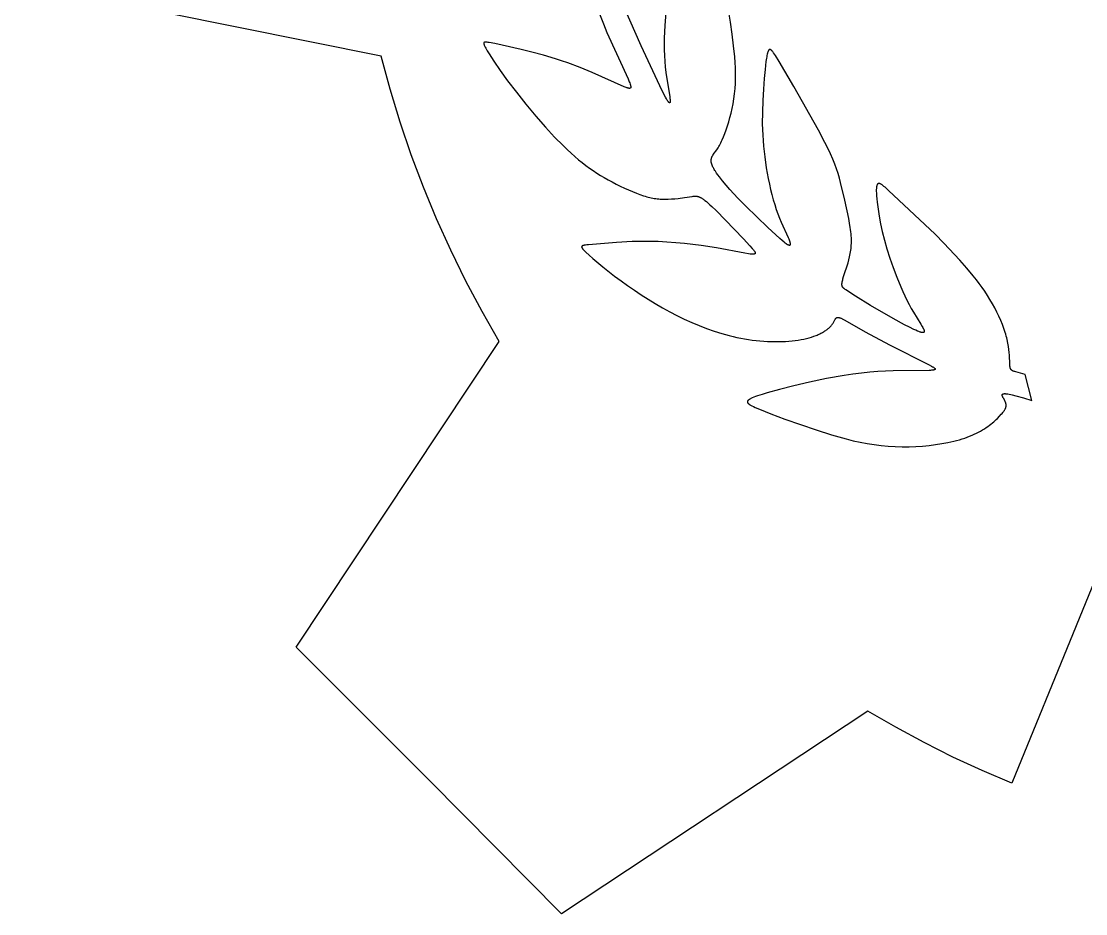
# Model space of a CAD drawing. Extents: x 8280 to 8757, y 218 to 430.
# Drawn here: x 8522.3 to 8612, y 217.9 to 293.1 of the extents above; entities that cross this region are included whole.
import ezdxf

# ---------------------------------------------------------------- set-up
doc = ezdxf.new("R2010")
doc.units = 0
doc.header["$MEASUREMENT"] = 0
doc.layers.add('MAKE2D$VISIBLE$CURVES', color=7, linetype='CONTINUOUS')

msp = doc.modelspace()

# ---------------------------------------------------------------- linework, layer by layer
at = {"layer": 'MAKE2D$VISIBLE$CURVES', "color": 7}
for points in [[(8627.457, 281.924), (8605.754, 228.905), (8603.256, 229.972), (8600.793, 231.114), (8598.364, 232.33), (8595.974, 233.619), (8593.623, 234.979), (8567.804, 217.914), (8556.627, 229.15), (8545.421, 240.356), (8562.548, 266.124), (8561.103, 268.639), (8559.741, 271.2), (8558.461, 273.802), (8557.267, 276.445), (8556.158, 279.125), (8555.135, 281.839), (8554.201, 284.585), (8553.356, 287.359), (8552.6, 290.159), (8522.26, 296.271)], [(8576.603, 293.823), (8576.516, 292.723), (8576.462, 291.681), (8576.452, 291.177), (8576.453, 290.683), (8576.468, 290.197), (8576.498, 289.716), (8576.543, 289.241), (8576.599, 288.777), (8576.926, 286.719), (8576.941, 286.597), (8576.952, 286.489), (8576.956, 286.441), (8576.958, 286.397), (8576.958, 286.377), (8576.959, 286.358), (8576.958, 286.34), (8576.957, 286.323), (8576.956, 286.307), (8576.956, 286.3), (8576.955, 286.293), (8576.954, 286.286), (8576.953, 286.279), (8576.951, 286.273), (8576.95, 286.268), (8576.949, 286.262), (8576.948, 286.259), (8576.947, 286.257), (8576.946, 286.254), (8576.945, 286.252), (8576.945, 286.25), (8576.944, 286.248), (8576.943, 286.245), (8576.942, 286.243), (8576.941, 286.241), (8576.94, 286.24), (8576.939, 286.238), (8576.938, 286.236), (8576.936, 286.234), (8576.935, 286.233), (8576.934, 286.232), (8576.933, 286.23), (8576.932, 286.229), (8576.93, 286.228), (8576.929, 286.227), (8576.928, 286.226), (8576.926, 286.225), (8576.925, 286.224), (8576.923, 286.223), (8576.922, 286.222), (8576.92, 286.222), (8576.919, 286.221), (8576.917, 286.221), (8576.915, 286.221), (8576.914, 286.221), (8576.912, 286.221), (8576.91, 286.221), (8576.909, 286.221), (8576.907, 286.221), (8576.905, 286.221), (8576.903, 286.221), (8576.901, 286.222), (8576.899, 286.222), (8576.897, 286.223), (8576.895, 286.224), (8576.893, 286.225), (8576.891, 286.226), (8576.889, 286.227), (8576.887, 286.228), (8576.885, 286.229), (8576.882, 286.23), (8576.88, 286.232), (8576.878, 286.233), (8576.875, 286.235), (8576.873, 286.237), (8576.871, 286.239), (8576.866, 286.243), (8576.86, 286.247), (8576.855, 286.252), (8576.85, 286.257), (8576.844, 286.263), (8576.838, 286.269), (8576.832, 286.275), (8576.826, 286.282), (8576.814, 286.297), (8576.8, 286.314), (8576.786, 286.332), (8576.772, 286.352), (8576.756, 286.374), (8576.723, 286.424), (8576.687, 286.481), (8576.648, 286.546), (8576.561, 286.699), (8576.345, 287.107), (8576.071, 287.66), (8574.512, 291.032), (8572.704, 295.116)], [(8570.941, 293.848), (8571.324, 292.868), (8571.626, 292.134), (8573.405, 288.242), (8573.507, 287.996), (8573.547, 287.894), (8573.579, 287.804), (8573.592, 287.763), (8573.603, 287.726), (8573.613, 287.691), (8573.621, 287.659), (8573.624, 287.644), (8573.627, 287.629), (8573.63, 287.616), (8573.632, 287.602), (8573.634, 287.59), (8573.635, 287.578), (8573.636, 287.566), (8573.637, 287.556), (8573.637, 287.55), (8573.637, 287.545), (8573.637, 287.54), (8573.636, 287.536), (8573.636, 287.531), (8573.636, 287.526), (8573.635, 287.522), (8573.635, 287.518), (8573.634, 287.514), (8573.633, 287.51), (8573.632, 287.506), (8573.631, 287.502), (8573.63, 287.498), (8573.629, 287.495), (8573.629, 287.493), (8573.628, 287.492), (8573.627, 287.49), (8573.627, 287.488), (8573.626, 287.487), (8573.625, 287.485), (8573.625, 287.484), (8573.624, 287.482), (8573.623, 287.481), (8573.622, 287.479), (8573.621, 287.478), (8573.621, 287.476), (8573.62, 287.475), (8573.619, 287.474), (8573.618, 287.472), (8573.617, 287.471), (8573.616, 287.47), (8573.615, 287.469), (8573.614, 287.468), (8573.613, 287.466), (8573.612, 287.465), (8573.611, 287.464), (8573.61, 287.463), (8573.609, 287.462), (8573.607, 287.461), (8573.606, 287.46), (8573.605, 287.459), (8573.604, 287.458), (8573.603, 287.457), (8573.601, 287.456), (8573.6, 287.455), (8573.599, 287.454), (8573.598, 287.453), (8573.596, 287.453), (8573.595, 287.452), (8573.593, 287.451), (8573.592, 287.45), (8573.591, 287.45), (8573.589, 287.449), (8573.588, 287.448), (8573.586, 287.448), (8573.585, 287.447), (8573.582, 287.446), (8573.579, 287.445), (8573.575, 287.444), (8573.572, 287.443), (8573.569, 287.442), (8573.565, 287.441), (8573.562, 287.441), (8573.558, 287.44), (8573.554, 287.439), (8573.55, 287.439), (8573.547, 287.439), (8573.543, 287.438), (8573.539, 287.438), (8573.534, 287.438), (8573.53, 287.438), (8573.522, 287.438), (8573.513, 287.438), (8573.504, 287.439), (8573.494, 287.44), (8573.484, 287.441), (8573.474, 287.443), (8573.463, 287.445), (8573.452, 287.447), (8573.441, 287.449), (8573.417, 287.455), (8573.391, 287.462), (8573.364, 287.47), (8573.335, 287.479), (8573.305, 287.489), (8573.238, 287.514), (8573.163, 287.543), (8573.081, 287.578), (8570.384, 288.78), (8569.377, 289.194), (8568.33, 289.588), (8567.807, 289.768), (8567.289, 289.936), (8566.275, 290.236), (8565.303, 290.497), (8564.388, 290.723), (8562.799, 291.087), (8562.176, 291.215), (8561.702, 291.301), (8561.61, 291.315), (8561.529, 291.325), (8561.492, 291.329), (8561.458, 291.331), (8561.427, 291.333), (8561.412, 291.333), (8561.398, 291.333), (8561.384, 291.333), (8561.371, 291.333), (8561.359, 291.332), (8561.353, 291.331), (8561.347, 291.33), (8561.342, 291.33), (8561.336, 291.329), (8561.331, 291.328), (8561.326, 291.327), (8561.321, 291.326), (8561.316, 291.324), (8561.312, 291.323), (8561.307, 291.322), (8561.303, 291.32), (8561.299, 291.319), (8561.295, 291.317), (8561.293, 291.316), (8561.291, 291.315), (8561.289, 291.314), (8561.287, 291.313), (8561.285, 291.312), (8561.284, 291.311), (8561.282, 291.31), (8561.28, 291.309), (8561.279, 291.308), (8561.277, 291.307), (8561.275, 291.306), (8561.274, 291.305), (8561.272, 291.304), (8561.271, 291.302), (8561.269, 291.301), (8561.268, 291.3), (8561.267, 291.299), (8561.265, 291.297), (8561.264, 291.296), (8561.263, 291.295), (8561.262, 291.293), (8561.261, 291.292), (8561.259, 291.29), (8561.258, 291.289), (8561.257, 291.287), (8561.256, 291.286), (8561.255, 291.284), (8561.254, 291.283), (8561.253, 291.281), (8561.253, 291.28), (8561.252, 291.278), (8561.251, 291.276), (8561.25, 291.275), (8561.249, 291.273), (8561.249, 291.271), (8561.248, 291.269), (8561.248, 291.267), (8561.247, 291.266), (8561.246, 291.264), (8561.246, 291.262), (8561.245, 291.26), (8561.245, 291.258), (8561.245, 291.256), (8561.244, 291.254), (8561.244, 291.252), (8561.244, 291.25), (8561.243, 291.247), (8561.243, 291.245), (8561.243, 291.241), (8561.243, 291.236), (8561.243, 291.232), (8561.243, 291.227), (8561.243, 291.222), (8561.244, 291.217), (8561.244, 291.212), (8561.245, 291.207), (8561.246, 291.201), (8561.247, 291.196), (8561.248, 291.19), (8561.249, 291.184), (8561.25, 291.178), (8561.253, 291.166), (8561.257, 291.153), (8561.261, 291.14), (8561.266, 291.126), (8561.272, 291.112), (8561.278, 291.097), (8561.291, 291.065), (8561.307, 291.031), (8561.324, 290.994), (8561.366, 290.913), (8561.416, 290.822), (8561.539, 290.606), (8561.694, 290.349), (8562.095, 289.72), (8562.616, 288.956), (8563.252, 288.077), (8563.993, 287.109), (8564.802, 286.099), (8565.636, 285.101), (8566.452, 284.168), (8567.216, 283.34), (8567.928, 282.617), (8568.268, 282.29), (8568.598, 281.985), (8568.92, 281.7), (8569.235, 281.432), (8569.544, 281.181), (8569.85, 280.944), (8570.153, 280.721), (8570.458, 280.508), (8570.765, 280.305), (8571.076, 280.11), (8571.395, 279.92), (8571.722, 279.735), (8572.06, 279.552), (8572.405, 279.374), (8572.753, 279.201), (8573.101, 279.037), (8573.445, 278.882), (8573.78, 278.738), (8574.104, 278.608), (8574.412, 278.492), (8574.701, 278.393), (8574.84, 278.35), (8574.975, 278.31), (8575.107, 278.275), (8575.237, 278.243), (8575.365, 278.214), (8575.492, 278.189), (8575.618, 278.168), (8575.743, 278.15), (8575.869, 278.135), (8575.995, 278.123), (8576.123, 278.113), (8576.252, 278.107), (8576.383, 278.104), (8576.517, 278.103), (8576.793, 278.109), (8577.076, 278.124), (8577.362, 278.145), (8577.644, 278.173), (8578.176, 278.238), (8578.818, 278.337), (8578.904, 278.349), (8578.945, 278.353), (8578.986, 278.357), (8579.026, 278.359), (8579.046, 278.36), (8579.066, 278.36), (8579.086, 278.36), (8579.105, 278.36), (8579.125, 278.359), (8579.144, 278.358), (8579.164, 278.356), (8579.184, 278.354), (8579.204, 278.351), (8579.223, 278.348), (8579.243, 278.345), (8579.263, 278.34), (8579.283, 278.336), (8579.304, 278.331), (8579.324, 278.325), (8579.345, 278.319), (8579.366, 278.312), (8579.387, 278.304), (8579.408, 278.296), (8579.43, 278.287), (8579.452, 278.278), (8579.474, 278.267), (8579.497, 278.257), (8579.52, 278.245), (8579.544, 278.233), (8579.567, 278.22), (8579.616, 278.191), (8579.667, 278.159), (8579.72, 278.125), (8579.774, 278.086), (8579.832, 278.044), (8579.891, 277.998), (8580.019, 277.895), (8580.158, 277.775), (8580.31, 277.638), (8580.474, 277.486), (8580.831, 277.141), (8583.133, 274.758), (8583.679, 274.182), (8583.877, 273.963), (8583.955, 273.87), (8583.989, 273.827), (8584.019, 273.787), (8584.046, 273.75), (8584.058, 273.732), (8584.069, 273.715), (8584.079, 273.698), (8584.089, 273.682), (8584.097, 273.667), (8584.101, 273.66), (8584.104, 273.652), (8584.108, 273.645), (8584.111, 273.638), (8584.114, 273.631), (8584.116, 273.624), (8584.119, 273.618), (8584.121, 273.611), (8584.123, 273.605), (8584.124, 273.599), (8584.126, 273.593), (8584.126, 273.59), (8584.127, 273.587), (8584.127, 273.584), (8584.128, 273.582), (8584.128, 273.579), (8584.128, 273.576), (8584.129, 273.573), (8584.129, 273.571), (8584.129, 273.568), (8584.129, 273.565), (8584.129, 273.563), (8584.129, 273.56), (8584.129, 273.558), (8584.129, 273.555), (8584.128, 273.553), (8584.128, 273.55), (8584.128, 273.548), (8584.127, 273.546), (8584.127, 273.543), (8584.126, 273.541), (8584.126, 273.539), (8584.125, 273.537), (8584.124, 273.534), (8584.123, 273.532), (8584.122, 273.53), (8584.121, 273.528), (8584.12, 273.526), (8584.119, 273.524), (8584.118, 273.522), (8584.117, 273.52), (8584.116, 273.518), (8584.114, 273.516), (8584.113, 273.515), (8584.112, 273.513), (8584.11, 273.511), (8584.108, 273.509), (8584.107, 273.508), (8584.105, 273.506), (8584.103, 273.504), (8584.101, 273.503), (8584.1, 273.501), (8584.098, 273.5), (8584.096, 273.498), (8584.093, 273.497), (8584.091, 273.495), (8584.089, 273.494), (8584.087, 273.493), (8584.084, 273.491), (8584.082, 273.49), (8584.079, 273.489), (8584.077, 273.487), (8584.074, 273.486), (8584.072, 273.485), (8584.069, 273.484), (8584.066, 273.483), (8584.063, 273.482), (8584.057, 273.48), (8584.051, 273.478), (8584.044, 273.476), (8584.038, 273.474), (8584.031, 273.473), (8584.023, 273.471), (8584.016, 273.47), (8584.008, 273.469), (8584, 273.468), (8583.983, 273.466), (8583.964, 273.465), (8583.945, 273.464), (8583.925, 273.464), (8583.903, 273.464), (8583.881, 273.464), (8583.857, 273.465), (8583.807, 273.469), (8583.753, 273.474), (8583.694, 273.48), (8583.565, 273.498), (8583.259, 273.55), (8580.873, 274.004), (8579.582, 274.199), (8578.165, 274.367), (8577.429, 274.435), (8576.683, 274.489), (8575.936, 274.527), (8575.195, 274.547), (8574.467, 274.547), (8573.76, 274.53), (8572.441, 274.462), (8570.075, 274.263), (8569.935, 274.25), (8569.815, 274.236), (8569.762, 274.228), (8569.714, 274.22), (8569.692, 274.216), (8569.671, 274.211), (8569.651, 274.206), (8569.632, 274.201), (8569.615, 274.196), (8569.607, 274.194), (8569.599, 274.191), (8569.591, 274.188), (8569.584, 274.185), (8569.576, 274.182), (8569.57, 274.179), (8569.563, 274.176), (8569.557, 274.173), (8569.551, 274.17), (8569.545, 274.167), (8569.543, 274.165), (8569.54, 274.163), (8569.537, 274.161), (8569.535, 274.16), (8569.532, 274.158), (8569.53, 274.156), (8569.528, 274.154), (8569.526, 274.152), (8569.523, 274.151), (8569.521, 274.149), (8569.519, 274.147), (8569.518, 274.145), (8569.516, 274.143), (8569.514, 274.141), (8569.512, 274.139), (8569.511, 274.137), (8569.509, 274.135), (8569.508, 274.133), (8569.506, 274.131), (8569.505, 274.129), (8569.504, 274.126), (8569.503, 274.124), (8569.502, 274.122), (8569.501, 274.12), (8569.5, 274.118), (8569.499, 274.115), (8569.498, 274.113), (8569.497, 274.111), (8569.497, 274.108), (8569.496, 274.106), (8569.496, 274.104), (8569.495, 274.101), (8569.495, 274.099), (8569.494, 274.096), (8569.494, 274.094), (8569.494, 274.091), (8569.494, 274.088), (8569.494, 274.086), (8569.494, 274.083), (8569.494, 274.08), (8569.495, 274.078), (8569.495, 274.075), (8569.495, 274.072), (8569.496, 274.069), (8569.496, 274.067), (8569.497, 274.064), (8569.498, 274.061), (8569.498, 274.058), (8569.499, 274.055), (8569.5, 274.052), (8569.501, 274.049), (8569.502, 274.046), (8569.504, 274.04), (8569.507, 274.033), (8569.51, 274.027), (8569.513, 274.02), (8569.516, 274.013), (8569.52, 274.006), (8569.524, 273.999), (8569.529, 273.992), (8569.533, 273.985), (8569.538, 273.977), (8569.549, 273.962), (8569.561, 273.946), (8569.574, 273.929), (8569.588, 273.911), (8569.62, 273.874), (8569.657, 273.835), (8569.698, 273.792), (8569.744, 273.746), (8569.85, 273.644), (8570.115, 273.401), (8570.447, 273.11), (8571.276, 272.418), (8572.272, 271.633), (8572.813, 271.227), (8573.372, 270.823), (8573.942, 270.427), (8574.521, 270.042), (8575.109, 269.669), (8575.704, 269.308), (8576.306, 268.961), (8576.915, 268.628), (8577.529, 268.311), (8578.148, 268.01), (8578.771, 267.726), (8579.398, 267.461), (8580.028, 267.216), (8580.663, 266.992), (8581.3, 266.791), (8581.62, 266.7), (8581.941, 266.614), (8582.262, 266.535), (8582.584, 266.462), (8582.907, 266.396), (8583.23, 266.336), (8583.554, 266.284), (8583.878, 266.239), (8584.201, 266.2), (8584.522, 266.168), (8584.841, 266.143), (8585.157, 266.124), (8585.47, 266.111), (8585.778, 266.105), (8586.081, 266.106), (8586.378, 266.112), (8586.668, 266.124), (8586.951, 266.143), (8587.226, 266.167), (8587.493, 266.198), (8587.75, 266.233), (8587.997, 266.275), (8588.233, 266.322), (8588.458, 266.374), (8588.672, 266.431), (8588.876, 266.492), (8589.069, 266.557), (8589.251, 266.626), (8589.338, 266.661), (8589.423, 266.697), (8589.505, 266.734), (8589.584, 266.771), (8589.66, 266.809), (8589.734, 266.847), (8589.805, 266.886), (8589.874, 266.925), (8589.94, 266.965), (8590.003, 267.005), (8590.064, 267.045), (8590.122, 267.085), (8590.178, 267.125), (8590.231, 267.165), (8590.281, 267.206), (8590.329, 267.246), (8590.374, 267.286), (8590.417, 267.326), (8590.457, 267.366), (8590.494, 267.405), (8590.529, 267.445), (8590.561, 267.484), (8590.592, 267.522), (8590.62, 267.56), (8590.646, 267.597), (8590.67, 267.634), (8590.693, 267.67), (8590.714, 267.705), (8590.752, 267.773), (8590.846, 267.951), (8590.86, 267.976), (8590.874, 268), (8590.881, 268.011), (8590.888, 268.022), (8590.895, 268.032), (8590.902, 268.043), (8590.91, 268.052), (8590.917, 268.062), (8590.925, 268.07), (8590.929, 268.075), (8590.933, 268.079), (8590.937, 268.083), (8590.941, 268.087), (8590.945, 268.091), (8590.949, 268.094), (8590.953, 268.098), (8590.957, 268.101), (8590.962, 268.105), (8590.966, 268.108), (8590.97, 268.111), (8590.975, 268.114), (8590.979, 268.117), (8590.984, 268.119), (8590.989, 268.122), (8590.993, 268.125), (8590.998, 268.127), (8591.003, 268.129), (8591.008, 268.131), (8591.013, 268.133), (8591.018, 268.135), (8591.024, 268.137), (8591.029, 268.138), (8591.035, 268.14), (8591.04, 268.141), (8591.046, 268.142), (8591.051, 268.143), (8591.057, 268.144), (8591.063, 268.145), (8591.069, 268.145), (8591.075, 268.146), (8591.082, 268.146), (8591.088, 268.146), (8591.095, 268.146), (8591.101, 268.146), (8591.108, 268.146), (8591.115, 268.146), (8591.122, 268.145), (8591.129, 268.144), (8591.136, 268.144), (8591.144, 268.143), (8591.151, 268.141), (8591.167, 268.139), (8591.183, 268.135), (8591.199, 268.131), (8591.216, 268.127), (8591.234, 268.122), (8591.252, 268.116), (8591.271, 268.109), (8591.291, 268.102), (8591.331, 268.087), (8591.374, 268.069), (8591.419, 268.049), (8591.467, 268.027), (8591.57, 267.976), (8591.682, 267.916), (8593.386, 266.941), (8595.447, 265.84), (8598.788, 264.148), (8598.989, 264.038), (8599.071, 263.99), (8599.107, 263.968), (8599.14, 263.947), (8599.17, 263.927), (8599.196, 263.908), (8599.209, 263.898), (8599.22, 263.889), (8599.231, 263.881), (8599.24, 263.872), (8599.25, 263.864), (8599.258, 263.856), (8599.262, 263.852), (8599.265, 263.848), (8599.269, 263.845), (8599.272, 263.841), (8599.275, 263.837), (8599.278, 263.833), (8599.281, 263.83), (8599.283, 263.826), (8599.286, 263.823), (8599.288, 263.82), (8599.289, 263.818), (8599.29, 263.816), (8599.291, 263.814), (8599.291, 263.813), (8599.292, 263.811), (8599.293, 263.81), (8599.294, 263.808), (8599.294, 263.806), (8599.295, 263.805), (8599.296, 263.803), (8599.296, 263.802), (8599.297, 263.8), (8599.297, 263.799), (8599.297, 263.797), (8599.298, 263.796), (8599.298, 263.794), (8599.298, 263.793), (8599.298, 263.791), (8599.298, 263.79), (8599.298, 263.788), (8599.298, 263.787), (8599.298, 263.785), (8599.298, 263.784), (8599.298, 263.782), (8599.298, 263.781), (8599.298, 263.78), (8599.298, 263.778), (8599.297, 263.777), (8599.297, 263.776), (8599.296, 263.774), (8599.296, 263.773), (8599.295, 263.772), (8599.295, 263.77), (8599.294, 263.769), (8599.294, 263.768), (8599.293, 263.767), (8599.292, 263.765), (8599.291, 263.764), (8599.29, 263.763), (8599.29, 263.762), (8599.289, 263.76), (8599.288, 263.759), (8599.287, 263.758), (8599.285, 263.757), (8599.284, 263.756), (8599.283, 263.755), (8599.282, 263.753), (8599.28, 263.752), (8599.279, 263.751), (8599.278, 263.75), (8599.276, 263.749), (8599.275, 263.748), (8599.273, 263.747), (8599.272, 263.746), (8599.27, 263.745), (8599.268, 263.744), (8599.265, 263.742), (8599.261, 263.739), (8599.257, 263.738), (8599.253, 263.736), (8599.248, 263.734), (8599.244, 263.732), (8599.239, 263.73), (8599.234, 263.728), (8599.229, 263.726), (8599.223, 263.725), (8599.212, 263.721), (8599.2, 263.718), (8599.187, 263.715), (8599.173, 263.712), (8599.158, 263.709), (8599.143, 263.707), (8599.109, 263.702), (8599.072, 263.698), (8599.032, 263.694), (8598.988, 263.69), (8598.89, 263.684), (8598.779, 263.68), (8595.746, 263.645), (8594.463, 263.58), (8593.777, 263.526), (8593.07, 263.454), (8592.347, 263.362), (8591.613, 263.252), (8590.142, 262.991), (8588.709, 262.695), (8587.366, 262.385), (8586.161, 262.082), (8585.135, 261.796), (8584.7, 261.662), (8584.324, 261.536), (8584.159, 261.475), (8584.01, 261.417), (8583.879, 261.361), (8583.819, 261.333), (8583.765, 261.307), (8583.714, 261.281), (8583.668, 261.255), (8583.647, 261.243), (8583.627, 261.23), (8583.608, 261.218), (8583.591, 261.206), (8583.574, 261.194), (8583.558, 261.182), (8583.551, 261.176), (8583.544, 261.17), (8583.537, 261.164), (8583.531, 261.158), (8583.525, 261.152), (8583.519, 261.146), (8583.513, 261.14), (8583.508, 261.134), (8583.503, 261.128), (8583.499, 261.122), (8583.494, 261.116), (8583.49, 261.11), (8583.486, 261.104), (8583.484, 261.101), (8583.483, 261.099), (8583.481, 261.096), (8583.479, 261.093), (8583.478, 261.09), (8583.476, 261.087), (8583.475, 261.084), (8583.474, 261.081), (8583.473, 261.078), (8583.471, 261.075), (8583.47, 261.072), (8583.469, 261.069), (8583.468, 261.066), (8583.468, 261.063), (8583.467, 261.06), (8583.466, 261.057), (8583.466, 261.054), (8583.465, 261.051), (8583.464, 261.048), (8583.464, 261.046), (8583.464, 261.043), (8583.463, 261.04), (8583.463, 261.037), (8583.463, 261.034), (8583.463, 261.031), (8583.463, 261.028), (8583.463, 261.025), (8583.463, 261.022), (8583.464, 261.019), (8583.464, 261.016), (8583.464, 261.013), (8583.465, 261.01), (8583.465, 261.007), (8583.466, 261.004), (8583.467, 261.001), (8583.468, 260.998), (8583.468, 260.995), (8583.469, 260.992), (8583.47, 260.989), (8583.471, 260.986), (8583.472, 260.983), (8583.474, 260.98), (8583.475, 260.977), (8583.476, 260.974), (8583.478, 260.971), (8583.479, 260.968), (8583.481, 260.965), (8583.483, 260.961), (8583.486, 260.955), (8583.49, 260.949), (8583.494, 260.943), (8583.499, 260.937), (8583.503, 260.931), (8583.508, 260.924), (8583.514, 260.918), (8583.519, 260.912), (8583.525, 260.905), (8583.532, 260.899), (8583.538, 260.892), (8583.545, 260.886), (8583.552, 260.879), (8583.567, 260.866), (8583.584, 260.853), (8583.601, 260.84), (8583.62, 260.826), (8583.64, 260.812), (8583.661, 260.798), (8583.684, 260.784), (8583.733, 260.755), (8583.786, 260.725), (8583.845, 260.694), (8583.976, 260.629), (8584.128, 260.56), (8584.492, 260.404), (8585.446, 260.025), (8586.627, 259.582), (8589.267, 258.661), (8590.549, 258.254), (8591.169, 258.073), (8591.778, 257.908), (8592.379, 257.76), (8592.974, 257.629), (8593.566, 257.517), (8594.157, 257.425), (8594.749, 257.353), (8595.341, 257.301), (8595.931, 257.268), (8596.517, 257.253), (8597.098, 257.256), (8597.672, 257.276), (8598.237, 257.312), (8598.792, 257.364), (8599.334, 257.43), (8599.862, 257.511), (8600.372, 257.607), (8600.621, 257.66), (8600.864, 257.717), (8601.102, 257.777), (8601.334, 257.841), (8601.56, 257.909), (8601.78, 257.98), (8601.994, 258.054), (8602.2, 258.132), (8602.4, 258.213), (8602.592, 258.298), (8602.776, 258.386), (8602.953, 258.477), (8603.123, 258.57), (8603.285, 258.666), (8603.44, 258.763), (8603.589, 258.862), (8603.73, 258.961), (8603.864, 259.061), (8603.992, 259.16), (8604.114, 259.259), (8604.229, 259.358), (8604.338, 259.454), (8604.441, 259.549), (8604.537, 259.642), (8604.714, 259.819), (8604.867, 259.982), (8604.936, 260.059), (8604.998, 260.134), (8605.027, 260.17), (8605.054, 260.206), (8605.08, 260.242), (8605.104, 260.276), (8605.127, 260.311), (8605.148, 260.345), (8605.168, 260.379), (8605.186, 260.412), (8605.194, 260.429), (8605.202, 260.445), (8605.21, 260.462), (8605.217, 260.478), (8605.224, 260.494), (8605.23, 260.511), (8605.236, 260.527), (8605.241, 260.543), (8605.246, 260.56), (8605.251, 260.576), (8605.255, 260.592), (8605.259, 260.608), (8605.262, 260.624), (8605.265, 260.64), (8605.268, 260.657), (8605.27, 260.673), (8605.272, 260.689), (8605.273, 260.705), (8605.273, 260.721), (8605.274, 260.738), (8605.274, 260.754), (8605.273, 260.77), (8605.272, 260.786), (8605.271, 260.803), (8605.269, 260.819), (8605.266, 260.836), (8605.263, 260.852), (8605.26, 260.869), (8605.256, 260.885), (8605.252, 260.902), (8605.248, 260.919), (8605.242, 260.936), (8605.237, 260.953), (8605.231, 260.97), (8605.224, 260.987), (8605.218, 261.004), (8605.203, 261.039), (8605.187, 261.073), (8605.17, 261.108), (8605.153, 261.142), (8605.044, 261.342), (8605.011, 261.404), (8604.997, 261.434), (8604.984, 261.463), (8604.978, 261.477), (8604.973, 261.491), (8604.968, 261.504), (8604.963, 261.517), (8604.959, 261.53), (8604.957, 261.536), (8604.956, 261.543), (8604.954, 261.549), (8604.953, 261.555), (8604.952, 261.561), (8604.951, 261.567), (8604.95, 261.572), (8604.949, 261.578), (8604.949, 261.584), (8604.948, 261.589), (8604.948, 261.595), (8604.948, 261.6), (8604.948, 261.603), (8604.948, 261.605), (8604.949, 261.608), (8604.949, 261.61), (8604.949, 261.613), (8604.949, 261.615), (8604.95, 261.618), (8604.95, 261.62), (8604.951, 261.623), (8604.951, 261.625), (8604.952, 261.628), (8604.952, 261.63), (8604.953, 261.632), (8604.953, 261.635), (8604.954, 261.637), (8604.955, 261.639), (8604.956, 261.641), (8604.957, 261.644), (8604.958, 261.646), (8604.959, 261.648), (8604.96, 261.65), (8604.961, 261.652), (8604.962, 261.654), (8604.963, 261.656), (8604.965, 261.658), (8604.966, 261.66), (8604.967, 261.662), (8604.969, 261.664), (8604.97, 261.666), (8604.972, 261.668), (8604.973, 261.67), (8604.975, 261.672), (8604.977, 261.673), (8604.979, 261.675), (8604.981, 261.677), (8604.982, 261.679), (8604.984, 261.68), (8604.986, 261.682), (8604.989, 261.683), (8604.991, 261.685), (8604.993, 261.687), (8604.995, 261.688), (8604.998, 261.69), (8605, 261.691), (8605.002, 261.692), (8605.005, 261.694), (8605.008, 261.695), (8605.01, 261.696), (8605.013, 261.698), (8605.016, 261.699), (8605.019, 261.7), (8605.022, 261.701), (8605.028, 261.704), (8605.034, 261.706), (8605.041, 261.708), (8605.048, 261.71), (8605.055, 261.712), (8605.062, 261.713), (8605.07, 261.715), (8605.078, 261.716), (8605.087, 261.717), (8605.095, 261.718), (8605.104, 261.719), (8605.113, 261.72), (8605.133, 261.721), (8605.154, 261.721), (8605.172, 261.721), (8605.191, 261.721), (8605.231, 261.719), (8605.274, 261.715), (8605.321, 261.71), (8605.371, 261.703), (8605.423, 261.695), (8605.537, 261.675), (8605.661, 261.65), (8605.794, 261.62), (8606.086, 261.548), (8606.743, 261.364), (8607.452, 261.147), (8606.893, 263.34), (8606.099, 263.549), (8606.014, 263.575), (8605.975, 263.587), (8605.939, 263.599), (8605.906, 263.612), (8605.875, 263.624), (8605.847, 263.636), (8605.833, 263.642), (8605.821, 263.649), (8605.808, 263.655), (8605.796, 263.662), (8605.785, 263.668), (8605.774, 263.675), (8605.764, 263.682), (8605.754, 263.689), (8605.744, 263.696), (8605.735, 263.703), (8605.726, 263.71), (8605.722, 263.714), (8605.718, 263.718), (8605.714, 263.722), (8605.71, 263.726), (8605.707, 263.73), (8605.703, 263.734), (8605.699, 263.738), (8605.696, 263.742), (8605.692, 263.746), (8605.689, 263.75), (8605.686, 263.754), (8605.682, 263.759), (8605.679, 263.763), (8605.676, 263.767), (8605.673, 263.772), (8605.67, 263.776), (8605.665, 263.786), (8605.66, 263.795), (8605.655, 263.805), (8605.65, 263.815), (8605.645, 263.826), (8605.641, 263.837), (8605.637, 263.848), (8605.633, 263.859), (8605.629, 263.871), (8605.625, 263.883), (8605.622, 263.896), (8605.619, 263.909), (8605.616, 263.922), (8605.61, 263.949), (8605.605, 263.978), (8605.601, 264.007), (8605.597, 264.039), (8605.593, 264.071), (8605.587, 264.14), (8605.583, 264.213), (8605.556, 264.967), (8605.539, 265.199), (8605.512, 265.446), (8605.475, 265.708), (8605.426, 265.983), (8605.364, 266.272), (8605.328, 266.422), (8605.289, 266.574), (8605.246, 266.729), (8605.199, 266.887), (8605.148, 267.047), (8605.093, 267.211), (8605.033, 267.376), (8604.97, 267.544), (8604.83, 267.887), (8604.673, 268.236), (8604.502, 268.59), (8604.317, 268.946), (8604.121, 269.302), (8603.914, 269.655), (8603.698, 270.003), (8603.475, 270.344), (8603.246, 270.676), (8603.009, 271.001), (8602.764, 271.322), (8602.509, 271.641), (8601.967, 272.284), (8601.371, 272.954), (8600.018, 274.401), (8599.289, 275.145), (8595.373, 278.827), (8595.164, 279.019), (8595.068, 279.104), (8594.979, 279.18), (8594.895, 279.247), (8594.856, 279.277), (8594.818, 279.305), (8594.781, 279.329), (8594.764, 279.341), (8594.746, 279.352), (8594.729, 279.362), (8594.713, 279.371), (8594.697, 279.38), (8594.681, 279.388), (8594.665, 279.395), (8594.65, 279.401), (8594.643, 279.404), (8594.635, 279.407), (8594.628, 279.41), (8594.621, 279.412), (8594.614, 279.414), (8594.607, 279.416), (8594.6, 279.418), (8594.594, 279.42), (8594.587, 279.421), (8594.58, 279.422), (8594.574, 279.423), (8594.567, 279.424), (8594.561, 279.425), (8594.555, 279.425), (8594.549, 279.426), (8594.543, 279.426), (8594.537, 279.426), (8594.534, 279.425), (8594.531, 279.425), (8594.528, 279.425), (8594.525, 279.425), (8594.523, 279.424), (8594.52, 279.424), (8594.517, 279.424), (8594.514, 279.423), (8594.511, 279.422), (8594.509, 279.422), (8594.506, 279.421), (8594.503, 279.42), (8594.501, 279.42), (8594.498, 279.419), (8594.495, 279.418), (8594.493, 279.417), (8594.49, 279.416), (8594.488, 279.415), (8594.485, 279.414), (8594.483, 279.413), (8594.48, 279.412), (8594.478, 279.41), (8594.476, 279.409), (8594.473, 279.408), (8594.471, 279.406), (8594.468, 279.405), (8594.466, 279.403), (8594.464, 279.402), (8594.462, 279.4), (8594.459, 279.398), (8594.457, 279.397), (8594.455, 279.395), (8594.453, 279.393), (8594.45, 279.391), (8594.448, 279.389), (8594.446, 279.387), (8594.444, 279.385), (8594.442, 279.383), (8594.438, 279.379), (8594.434, 279.374), (8594.43, 279.369), (8594.426, 279.364), (8594.422, 279.359), (8594.419, 279.354), (8594.415, 279.348), (8594.412, 279.343), (8594.408, 279.337), (8594.405, 279.331), (8594.402, 279.324), (8594.399, 279.318), (8594.396, 279.311), (8594.393, 279.304), (8594.39, 279.297), (8594.387, 279.29), (8594.381, 279.275), (8594.376, 279.259), (8594.371, 279.243), (8594.367, 279.226), (8594.363, 279.208), (8594.359, 279.19), (8594.355, 279.171), (8594.352, 279.151), (8594.346, 279.11), (8594.341, 279.066), (8594.337, 279.02), (8594.334, 278.972), (8594.332, 278.922), (8594.331, 278.87), (8594.331, 278.76), (8594.334, 278.644), (8594.341, 278.521), (8594.349, 278.393), (8594.373, 278.126), (8594.403, 277.847), (8594.476, 277.271), (8594.569, 276.67), (8594.687, 276.038), (8594.834, 275.369), (8595.015, 274.658), (8595.229, 273.912), (8595.476, 273.136), (8595.753, 272.338), (8596.059, 271.528), (8596.389, 270.725), (8596.561, 270.334), (8596.737, 269.954), (8596.916, 269.587), (8597.098, 269.237), (8597.281, 268.905), (8597.461, 268.595), (8598.088, 267.578), (8598.201, 267.386), (8598.249, 267.3), (8598.29, 267.221), (8598.308, 267.184), (8598.324, 267.149), (8598.338, 267.115), (8598.344, 267.099), (8598.35, 267.084), (8598.355, 267.069), (8598.36, 267.054), (8598.364, 267.04), (8598.367, 267.027), (8598.37, 267.014), (8598.372, 267.007), (8598.373, 267.001), (8598.374, 266.995), (8598.375, 266.989), (8598.375, 266.983), (8598.376, 266.978), (8598.376, 266.972), (8598.376, 266.967), (8598.376, 266.961), (8598.376, 266.956), (8598.376, 266.951), (8598.376, 266.949), (8598.376, 266.946), (8598.375, 266.944), (8598.375, 266.942), (8598.375, 266.939), (8598.374, 266.937), (8598.374, 266.935), (8598.373, 266.933), (8598.373, 266.93), (8598.372, 266.928), (8598.372, 266.926), (8598.371, 266.924), (8598.37, 266.922), (8598.369, 266.92), (8598.369, 266.918), (8598.368, 266.916), (8598.367, 266.914), (8598.366, 266.912), (8598.365, 266.91), (8598.364, 266.908), (8598.363, 266.907), (8598.362, 266.905), (8598.361, 266.903), (8598.36, 266.902), (8598.358, 266.9), (8598.357, 266.898), (8598.356, 266.897), (8598.355, 266.895), (8598.353, 266.894), (8598.352, 266.892), (8598.35, 266.891), (8598.349, 266.889), (8598.347, 266.888), (8598.345, 266.887), (8598.344, 266.885), (8598.342, 266.884), (8598.34, 266.883), (8598.338, 266.882), (8598.337, 266.881), (8598.335, 266.88), (8598.333, 266.879), (8598.331, 266.877), (8598.329, 266.876), (8598.327, 266.876), (8598.324, 266.875), (8598.322, 266.874), (8598.32, 266.873), (8598.318, 266.872), (8598.315, 266.871), (8598.313, 266.871), (8598.311, 266.87), (8598.308, 266.869), (8598.306, 266.869), (8598.303, 266.868), (8598.298, 266.867), (8598.292, 266.866), (8598.286, 266.865), (8598.28, 266.865), (8598.274, 266.864), (8598.268, 266.864), (8598.261, 266.864), (8598.255, 266.864), (8598.248, 266.864), (8598.241, 266.864), (8598.233, 266.865), (8598.226, 266.865), (8598.21, 266.867), (8598.193, 266.87), (8598.175, 266.873), (8598.157, 266.876), (8598.138, 266.881), (8598.117, 266.886), (8598.096, 266.891), (8598.074, 266.898), (8598.027, 266.912), (8597.976, 266.93), (8597.921, 266.95), (8597.799, 266.999), (8597.66, 267.059), (8597.503, 267.132), (8597.138, 267.311), (8596.715, 267.531), (8595.761, 268.049), (8593.855, 269.144), (8592.579, 269.927), (8591.755, 270.468), (8591.703, 270.504), (8591.655, 270.538), (8591.633, 270.555), (8591.613, 270.572), (8591.593, 270.589), (8591.574, 270.606), (8591.565, 270.614), (8591.557, 270.623), (8591.549, 270.631), (8591.541, 270.64), (8591.533, 270.648), (8591.526, 270.657), (8591.518, 270.666), (8591.512, 270.675), (8591.505, 270.684), (8591.499, 270.693), (8591.493, 270.702), (8591.487, 270.711), (8591.482, 270.721), (8591.477, 270.73), (8591.472, 270.74), (8591.468, 270.75), (8591.463, 270.76), (8591.459, 270.77), (8591.456, 270.781), (8591.453, 270.792), (8591.449, 270.803), (8591.447, 270.814), (8591.444, 270.825), (8591.442, 270.837), (8591.44, 270.849), (8591.439, 270.861), (8591.437, 270.873), (8591.436, 270.886), (8591.436, 270.899), (8591.435, 270.912), (8591.435, 270.926), (8591.435, 270.94), (8591.436, 270.954), (8591.436, 270.969), (8591.439, 270.999), (8591.442, 271.031), (8591.447, 271.064), (8591.453, 271.099), (8591.459, 271.136), (8591.476, 271.214), (8591.497, 271.297), (8591.521, 271.386), (8591.579, 271.579), (8591.951, 272.745), (8592.021, 272.999), (8592.084, 273.258), (8592.113, 273.389), (8592.139, 273.523), (8592.162, 273.659), (8592.183, 273.797), (8592.2, 273.937), (8592.215, 274.081), (8592.226, 274.228), (8592.233, 274.378), (8592.236, 274.531), (8592.235, 274.689), (8592.23, 274.85), (8592.221, 275.016), (8592.207, 275.187), (8592.188, 275.361), (8592.166, 275.54), (8592.14, 275.721), (8592.078, 276.093), (8592.005, 276.474), (8591.669, 278.017), (8591.327, 279.506), (8591.226, 279.882), (8591.111, 280.265), (8590.98, 280.658), (8590.83, 281.064), (8590.656, 281.487), (8590.46, 281.927), (8590.241, 282.388), (8590, 282.871), (8589.452, 283.912), (8587.384, 287.599), (8586.144, 289.705), (8585.83, 290.203), (8585.745, 290.329), (8585.668, 290.437), (8585.633, 290.483), (8585.6, 290.526), (8585.568, 290.563), (8585.553, 290.581), (8585.538, 290.597), (8585.524, 290.612), (8585.51, 290.626), (8585.497, 290.639), (8585.484, 290.651), (8585.471, 290.662), (8585.465, 290.668), (8585.459, 290.672), (8585.453, 290.677), (8585.447, 290.681), (8585.441, 290.686), (8585.435, 290.689), (8585.43, 290.693), (8585.424, 290.696), (8585.418, 290.7), (8585.413, 290.702), (8585.408, 290.705), (8585.402, 290.708), (8585.397, 290.71), (8585.395, 290.711), (8585.392, 290.712), (8585.389, 290.713), (8585.387, 290.713), (8585.384, 290.714), (8585.382, 290.715), (8585.379, 290.715), (8585.377, 290.716), (8585.375, 290.717), (8585.372, 290.717), (8585.37, 290.717), (8585.367, 290.718), (8585.365, 290.718), (8585.363, 290.718), (8585.36, 290.719), (8585.358, 290.719), (8585.356, 290.719), (8585.353, 290.719), (8585.351, 290.719), (8585.349, 290.719), (8585.347, 290.719), (8585.344, 290.718), (8585.342, 290.718), (8585.34, 290.718), (8585.338, 290.717), (8585.336, 290.717), (8585.333, 290.716), (8585.331, 290.716), (8585.329, 290.715), (8585.327, 290.715), (8585.325, 290.714), (8585.323, 290.713), (8585.321, 290.712), (8585.319, 290.711), (8585.317, 290.711), (8585.315, 290.71), (8585.313, 290.709), (8585.311, 290.707), (8585.309, 290.706), (8585.307, 290.705), (8585.305, 290.704), (8585.303, 290.703), (8585.301, 290.701), (8585.299, 290.7), (8585.297, 290.698), (8585.295, 290.697), (8585.293, 290.695), (8585.291, 290.694), (8585.289, 290.692), (8585.288, 290.69), (8585.284, 290.687), (8585.28, 290.683), (8585.277, 290.679), (8585.273, 290.675), (8585.269, 290.67), (8585.266, 290.666), (8585.262, 290.661), (8585.259, 290.656), (8585.256, 290.651), (8585.252, 290.645), (8585.249, 290.64), (8585.245, 290.634), (8585.239, 290.622), (8585.232, 290.609), (8585.226, 290.595), (8585.22, 290.581), (8585.213, 290.566), (8585.207, 290.55), (8585.195, 290.516), (8585.183, 290.48), (8585.171, 290.44), (8585.159, 290.398), (8585.136, 290.306), (8585.113, 290.204), (8585.091, 290.091), (8585.07, 289.969), (8585.028, 289.695), (8584.951, 289.041), (8584.879, 288.262), (8584.814, 287.378), (8584.761, 286.423), (8584.728, 285.435), (8584.724, 284.45), (8584.735, 283.97), (8584.755, 283.498), (8584.784, 283.034), (8584.822, 282.574), (8584.868, 282.118), (8584.923, 281.664), (8585.058, 280.754), (8585.224, 279.837), (8585.319, 279.381), (8585.422, 278.931), (8585.532, 278.49), (8585.649, 278.06), (8585.772, 277.645), (8585.903, 277.247), (8586.039, 276.869), (8586.179, 276.513), (8586.319, 276.178), (8586.909, 274.867), (8586.948, 274.771), (8586.983, 274.682), (8587.013, 274.6), (8587.026, 274.562), (8587.037, 274.526), (8587.048, 274.492), (8587.056, 274.459), (8587.064, 274.428), (8587.07, 274.4), (8587.072, 274.386), (8587.074, 274.373), (8587.076, 274.36), (8587.077, 274.348), (8587.078, 274.337), (8587.079, 274.325), (8587.079, 274.315), (8587.079, 274.31), (8587.079, 274.305), (8587.079, 274.3), (8587.079, 274.295), (8587.078, 274.291), (8587.078, 274.286), (8587.077, 274.282), (8587.076, 274.278), (8587.076, 274.274), (8587.075, 274.27), (8587.074, 274.266), (8587.073, 274.262), (8587.072, 274.26), (8587.071, 274.259), (8587.071, 274.257), (8587.07, 274.255), (8587.069, 274.253), (8587.069, 274.252), (8587.068, 274.25), (8587.067, 274.249), (8587.066, 274.247), (8587.066, 274.246), (8587.065, 274.244), (8587.064, 274.243), (8587.063, 274.241), (8587.062, 274.24), (8587.061, 274.239), (8587.06, 274.237), (8587.059, 274.236), (8587.058, 274.235), (8587.057, 274.234), (8587.056, 274.233), (8587.055, 274.231), (8587.054, 274.23), (8587.053, 274.229), (8587.052, 274.228), (8587.05, 274.227), (8587.049, 274.226), (8587.048, 274.225), (8587.047, 274.225), (8587.045, 274.224), (8587.044, 274.223), (8587.043, 274.222), (8587.041, 274.221), (8587.04, 274.221), (8587.039, 274.22), (8587.037, 274.219), (8587.036, 274.219), (8587.034, 274.218), (8587.033, 274.218), (8587.031, 274.217), (8587.029, 274.217), (8587.028, 274.216), (8587.026, 274.216), (8587.025, 274.215), (8587.023, 274.215), (8587.021, 274.215), (8587.019, 274.215), (8587.018, 274.214), (8587.016, 274.214), (8587.014, 274.214), (8587.012, 274.214), (8587.01, 274.214), (8587.008, 274.214), (8587.006, 274.214), (8587.004, 274.214), (8587, 274.214), (8586.996, 274.214), (8586.992, 274.215), (8586.988, 274.215), (8586.983, 274.216), (8586.979, 274.217), (8586.974, 274.218), (8586.969, 274.219), (8586.964, 274.22), (8586.959, 274.222), (8586.954, 274.223), (8586.949, 274.225), (8586.944, 274.227), (8586.933, 274.231), (8586.921, 274.236), (8586.909, 274.241), (8586.897, 274.247), (8586.884, 274.254), (8586.871, 274.261), (8586.857, 274.269), (8586.828, 274.286), (8586.797, 274.306), (8586.765, 274.328), (8586.73, 274.352), (8586.656, 274.408), (8586.576, 274.471), (8586.395, 274.622), (8586.192, 274.801), (8585.19, 275.729), (8583.336, 277.507), (8582.667, 278.191), (8581.995, 278.916), (8581.674, 279.28), (8581.374, 279.637), (8581.102, 279.982), (8580.979, 280.147), (8580.866, 280.307), (8580.764, 280.46), (8580.717, 280.534), (8580.674, 280.606), (8580.633, 280.676), (8580.596, 280.744), (8580.562, 280.81), (8580.532, 280.873), (8580.518, 280.904), (8580.506, 280.934), (8580.494, 280.964), (8580.483, 280.993), (8580.473, 281.021), (8580.463, 281.049), (8580.455, 281.077), (8580.447, 281.104), (8580.44, 281.131), (8580.434, 281.157), (8580.429, 281.182), (8580.424, 281.207), (8580.421, 281.232), (8580.418, 281.257), (8580.415, 281.281), (8580.414, 281.304), (8580.413, 281.327), (8580.412, 281.35), (8580.413, 281.373), (8580.414, 281.395), (8580.415, 281.416), (8580.418, 281.438), (8580.421, 281.459), (8580.424, 281.48), (8580.428, 281.501), (8580.433, 281.521), (8580.438, 281.541), (8580.444, 281.561), (8580.45, 281.581), (8580.456, 281.601), (8580.464, 281.62), (8580.471, 281.64), (8580.479, 281.659), (8580.488, 281.678), (8580.497, 281.696), (8580.506, 281.715), (8580.516, 281.734), (8580.526, 281.752), (8580.547, 281.789), (8580.57, 281.826), (8580.594, 281.863), (8580.876, 282.254), (8580.936, 282.343), (8580.996, 282.437), (8581.055, 282.535), (8581.114, 282.639), (8581.173, 282.747), (8581.231, 282.861), (8581.289, 282.979), (8581.347, 283.102), (8581.461, 283.364), (8581.574, 283.645), (8581.684, 283.947), (8581.792, 284.27), (8581.897, 284.612), (8581.997, 284.974), (8582.092, 285.351), (8582.179, 285.743), (8582.258, 286.148), (8582.326, 286.562), (8582.381, 286.985), (8582.423, 287.414), (8582.451, 287.847), (8582.463, 288.285), (8582.463, 288.728), (8582.451, 289.176), (8582.428, 289.63), (8582.394, 290.091), (8582.303, 291.034), (8582.183, 292.007), (8582.036, 293.005), (8581.861, 294.022)]]:
    msp.add_lwpolyline(points, dxfattribs=at)

doc.saveas('drawing.dxf')
